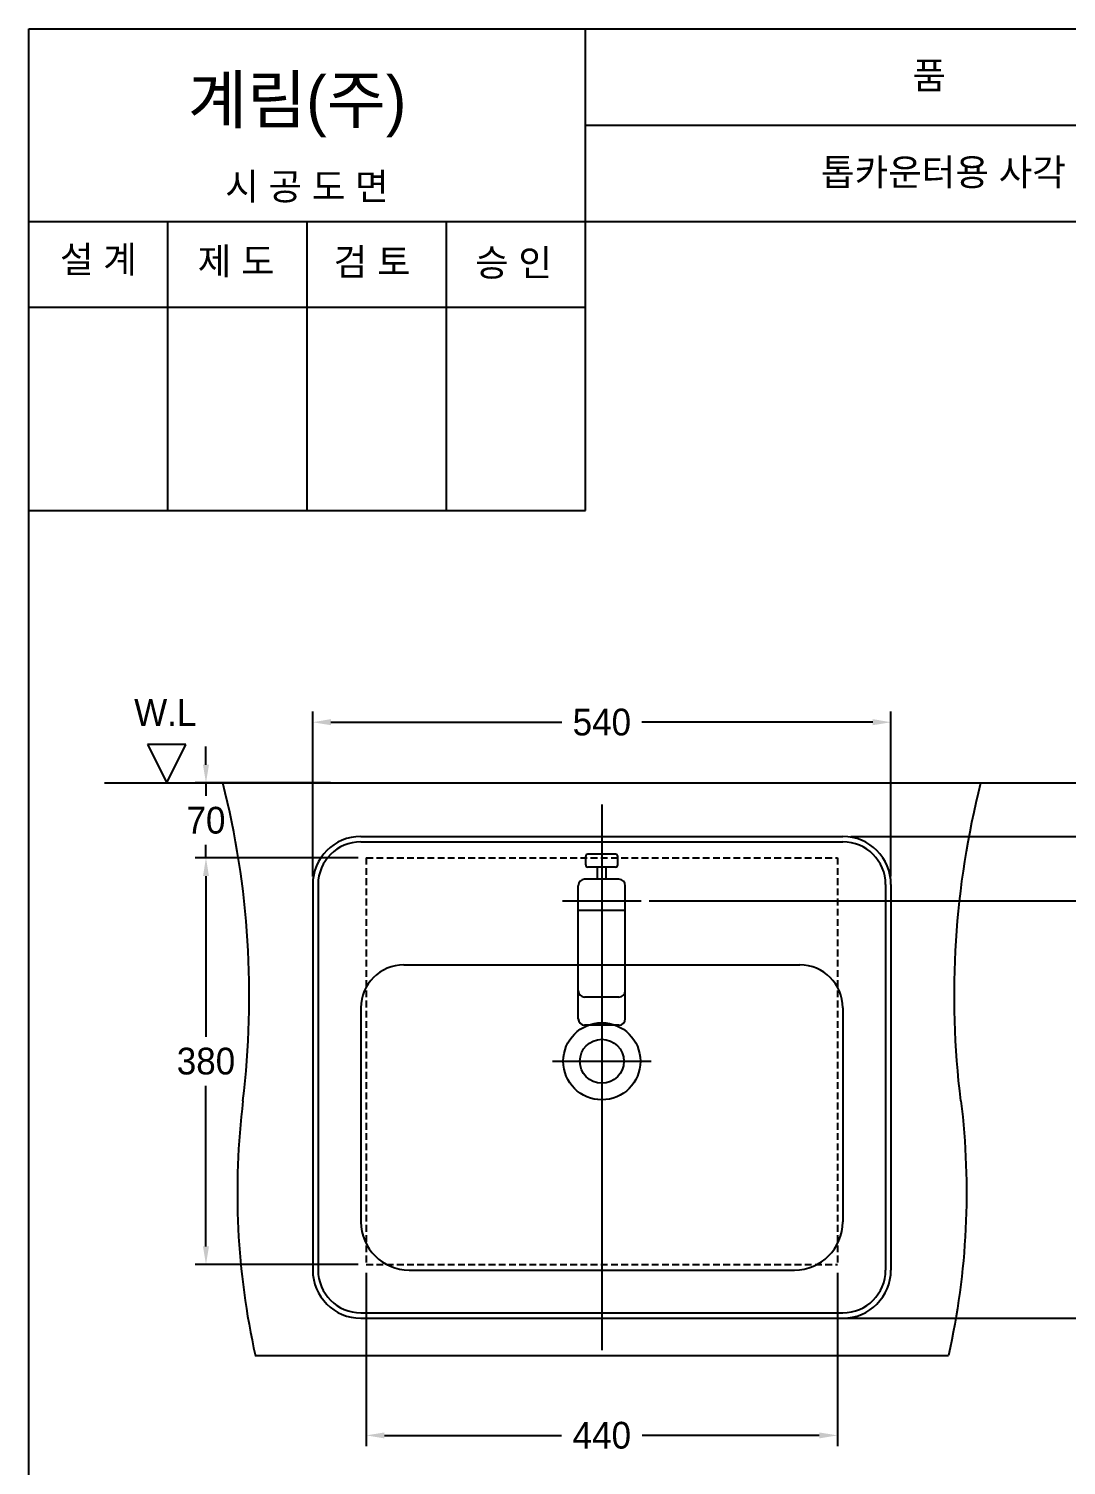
# Model space of a CAD drawing. Header units: millimetres. Extents: x 4660 to 6460, y -7073 to -4476.
# Drawn here: x 4660 to 5629, y -5818 to -4476 of the extents above; entities that cross this region are included whole.
import ezdxf
from ezdxf.enums import TextEntityAlignment as Align
from ezdxf.lldxf.tags import DXFTag

# ---------------------------------------------------------------- set-up
doc = ezdxf.new("R2010")
doc.units = ezdxf.units.MM
doc.linetypes.add('DASHED2', pattern=[9.525, 6.35, -3.175])
for name, color, linetype in [('TEXT', 7, 'Continuous'), ('내부선 및 부속', 4, 'Continuous'), ('도각라인', 7, 'Continuous'), ('외형선', 3, 'Continuous'), ('점선', 6, 'DASHED2'), ('중심선', 1, 'DASHED'), ('치수선', 7, 'Continuous')]:
    doc.layers.add(name, color=color, linetype=linetype)
doc.styles.add('____', font='')
doc.styles.add('타이틀', font='H2GTRM.TTF', dxfattribs={"height": 25})
doc.styles.get('____').set_extended_font_data('굴림')
tags = doc.linetypes.add('DASHDOT', pattern=[70, 31, -13, 13, -13]).pattern_tags.tags
tags[10:11] = [DXFTag(74, 4), DXFTag(75, 0), DXFTag(340, '0'), DXFTag(46, 0.0), DXFTag(50, 0.0), DXFTag(44, 0.0), DXFTag(45, 0.0)]
tags[8:9] = [DXFTag(74, 4), DXFTag(75, 0), DXFTag(340, '0'), DXFTag(46, 0.0), DXFTag(50, 0.0), DXFTag(44, 0.0), DXFTag(45, 0.0)]
tags[6:7] = [DXFTag(74, 4), DXFTag(75, 0), DXFTag(340, '0'), DXFTag(46, 0.0), DXFTag(50, 0.0), DXFTag(44, 0.0), DXFTag(45, 0.0)]
tags[4:5] = [DXFTag(74, 4), DXFTag(75, 0), DXFTag(340, '0'), DXFTag(46, 0.0), DXFTag(50, 0.0), DXFTag(44, 0.0), DXFTag(45, 0.0)]
tags = doc.linetypes.add('DASHED', pattern=[25.72, 12.86, -12.86]).pattern_tags.tags
tags[6:7] = [DXFTag(74, 4), DXFTag(75, 0), DXFTag(340, '0'), DXFTag(46, 0.0), DXFTag(50, 0.0), DXFTag(44, 0.0), DXFTag(45, 0.0)]
tags[4:5] = [DXFTag(74, 4), DXFTag(75, 0), DXFTag(340, '0'), DXFTag(46, 0.0), DXFTag(50, 0.0), DXFTag(44, 0.0), DXFTag(45, 0.0)]
doc.dimstyles.new('MSADIM', dxfattribs={"dimtxt": 33, "dimasz": 17, "dimexe": 10, "dimexo": 7.5, "dimgap": 10, "dimtad": 0, "dimtih": 1, "dimtoh": 1, "dimdec": 0, "dimzin": 1, "dimdsep": 46, "dimtxsty": '____', "dimcen": 11.25, "dimadec": 0, "dimazin": 0, "dimtfac": 1, "dimtdec": 0, "dimtix": 1, "dimtmove": 0, "dimatfit": 3, "dimfxl": 1, "dimtolj": 1, "dimtzin": 1, "dimarcsym": 0})

# ---------------------------------------------------------------- blocks, each defined once
blk = doc.blocks.new('수전')
at = {"layer": '내부선 및 부속', "linetype": 'Continuous'}
for p, q in [((4943.1, -4881.3), (4917.1, -4881.3)), ((4943.1, -4893.3), (4917.1, -4893.3)), ((4926.1, -4904.7), (4926.1, -4893.3)), ((4934.1, -4904.7), (4934.1, -4893.3)), ((4908.1, -5008.7), (4908.1, -4910.7)), ((4946.1, -4904.7), (4914.1, -4904.7)), ((4952.1, -5008.7), (4952.1, -4910.7)), ((4952.1, -4933.9), (4908.1, -4933.9)), ((4908.1, -5035), (4908.1, -5008.7)), ((4946.1, -5014.7), (4914.1, -5014.7)), ((4952.1, -5035), (4952.1, -5008.7)), ((4946.1, -5041), (4914.1, -5041))]:
    blk.add_line(p, q, dxfattribs=at)
for centre, radius, start, end in [((4917.1, -4883.3), 2, 90, 180), ((4943.1, -4883.3), 2, 0, 90), ((4917.1, -4891.3), 2, 180, 270), ((4943.1, -4891.3), 2, 270, 0), ((4914.1, -4910.7), 6, 90, 180), ((4946.1, -4910.7), 6, 0, 90), ((4914.1, -5008.7), 6, 180, 270), ((4946.1, -5008.7), 6, 270, 0), ((4914.1, -5035), 6, 180, 270), ((4946.1, -5035), 6, 270, 0)]:
    blk.add_arc(centre, radius, start, end, dxfattribs=at)
for points in [[(4915.1, -4891.3), (4915.1, -4887.3), (4915.1, -4883.3)], [(4945.1, -4891.3), (4945.1, -4887.3), (4945.1, -4883.3)]]:
    blk.add_open_spline(points, degree=2, dxfattribs=at)
at = {"layer": '중심선', "linetype": 'DASHDOT'}
for p, q in [((4893.5, -4924.7), (4967, -4924.7)), ((4902.7, -4924.7), (4957.7, -4924.7))]:
    blk.add_line(p, q, dxfattribs=at)
blk = doc.blocks.new('*D12')
at = {"layer": '치수선', "color": 0, "linetype": 'Continuous', "lineweight": -2, "transparency": 16777216}
for p, q in [((4925.3, -5268.3), (4925.3, -5114.1)), ((4942.3, -5124.1), (5158, -5124.1)), ((5448.3, -5124.1), (5232.7, -5124.1)), ((5465.3, -5268.3), (5465.3, -5114.1))]:
    blk.add_line(p, q, dxfattribs=at)
at = {"layer": '치수선', "color": 0, "linetype": 'Continuous', "transparency": 16777216}
for points in [[(4942.3, -5121.2), (4942.3, -5126.9), (4925.3, -5124.1)], [(5448.3, -5121.2), (5448.3, -5126.9), (5465.3, -5124.1)]]:
    blk.add_solid(points, dxfattribs=at)
at = {"layer": '치수선', "color": 0, "linetype": 'Continuous', "transparency": 16777216, "insert": (5195.3, -5124.1), "char_height": 25, "attachment_point": 5, "style": '____'}
blk.add_mtext('\\A1;540', dxfattribs=at)
blk = doc.blocks.new('*D13')
at = {"layer": '치수선', "color": 0, "linetype": 'Continuous', "lineweight": -2, "transparency": 16777216}
for p, q in [((5671.5, -5163.8), (5671.5, -5146.8)), ((5556.8, -5180.8), (5681.5, -5180.8)), ((5671.5, -5180.8), (5671.5, -5183)), ((5427.8, -5230.8), (5681.5, -5230.8)), ((5671.5, -5230.8), (5671.5, -5228.7)), ((5671.5, -5247.8), (5671.5, -5264.8))]:
    blk.add_line(p, q, dxfattribs=at)
at = {"layer": '치수선', "color": 0, "linetype": 'Continuous', "transparency": 16777216}
for points in [[(5668.7, -5163.8), (5674.3, -5163.8), (5671.5, -5180.8)], [(5668.7, -5247.8), (5674.3, -5247.8), (5671.5, -5230.8)]]:
    blk.add_solid(points, dxfattribs=at)
at = {"layer": '치수선', "color": 0, "linetype": 'Continuous', "transparency": 16777216, "insert": (5671.5, -5205.8), "char_height": 25, "attachment_point": 5, "style": '____'}
blk.add_mtext('\\A1;50', dxfattribs=at)
blk = doc.blocks.new('*D14')
at = {"layer": '치수선', "color": 0, "linetype": 'Continuous', "lineweight": -2, "transparency": 16777216}
for p, q in [((5672.9, -5213.8), (5672.9, -5196.8)), ((5672.9, -5230.8), (5672.9, -5238)), ((5679, -5230.8), (5682.9, -5230.8)), ((5672.9, -5290.8), (5672.9, -5283.7)), ((5239.6, -5290.8), (5682.9, -5290.8)), ((5672.9, -5307.8), (5672.9, -5324.8))]:
    blk.add_line(p, q, dxfattribs=at)
at = {"layer": '치수선', "color": 0, "linetype": 'Continuous', "transparency": 16777216}
for points in [[(5670.1, -5213.8), (5675.7, -5213.8), (5672.9, -5230.8)], [(5670.1, -5307.8), (5675.7, -5307.8), (5672.9, -5290.8)]]:
    blk.add_solid(points, dxfattribs=at)
at = {"layer": '치수선', "color": 0, "linetype": 'Continuous', "transparency": 16777216, "insert": (5672.9, -5260.8), "char_height": 25, "attachment_point": 5, "style": '____'}
blk.add_mtext('\\A1;60', dxfattribs=at)
blk = doc.blocks.new('*D15')
at = {"layer": '치수선', "color": 0, "linetype": 'Continuous', "lineweight": -2, "transparency": 16777216}
for p, q in [((5680.4, -5290.8), (5684.3, -5290.8)), ((5674.3, -5307.8), (5674.3, -5463)), ((5674.3, -5663.8), (5674.3, -5508.7)), ((5202.8, -5680.8), (5684.3, -5680.8))]:
    blk.add_line(p, q, dxfattribs=at)
at = {"layer": '치수선', "color": 0, "linetype": 'Continuous', "transparency": 16777216}
for points in [[(5671.5, -5307.8), (5677.2, -5307.8), (5674.3, -5290.8)], [(5671.5, -5663.8), (5677.2, -5663.8), (5674.3, -5680.8)]]:
    blk.add_solid(points, dxfattribs=at)
at = {"layer": '치수선', "color": 0, "linetype": 'Continuous', "transparency": 16777216, "insert": (5674.3, -5485.8), "char_height": 25, "attachment_point": 5, "style": '____'}
blk.add_mtext('\\A1;390', dxfattribs=at)
blk = doc.blocks.new('*D16')
at = {"layer": '치수선', "color": 0, "linetype": 'Continuous', "lineweight": -2, "transparency": 16777216}
for p, q in [((5461.6, -5180.8), (5768.5, -5180.8)), ((5758.5, -5197.8), (5758.5, -5408)), ((5758.5, -5663.8), (5758.5, -5453.7)), ((5427.8, -5680.8), (5768.5, -5680.8))]:
    blk.add_line(p, q, dxfattribs=at)
at = {"layer": '치수선', "color": 0, "linetype": 'Continuous', "transparency": 16777216}
for points in [[(5755.7, -5197.8), (5761.4, -5197.8), (5758.5, -5180.8)], [(5755.7, -5663.8), (5761.4, -5663.8), (5758.5, -5680.8)]]:
    blk.add_solid(points, dxfattribs=at)
at = {"layer": '치수선', "color": 0, "linetype": 'Continuous', "transparency": 16777216, "insert": (5758.5, -5430.8), "char_height": 25, "attachment_point": 5, "style": '____'}
blk.add_mtext('\\A1;500', dxfattribs=at)
blk = doc.blocks.new('*D17')
at = {"layer": '치수선', "color": 0, "linetype": 'Continuous', "lineweight": -2, "transparency": 16777216}
for p, q in [((4967.8, -5250.8), (4815.6, -5250.8)), ((4825.6, -5267.8), (4825.6, -5418)), ((4825.6, -5613.8), (4825.6, -5463.7)), ((4967.8, -5630.8), (4815.6, -5630.8))]:
    blk.add_line(p, q, dxfattribs=at)
at = {"layer": '치수선', "color": 0, "linetype": 'Continuous', "transparency": 16777216}
for points in [[(4822.8, -5267.8), (4828.4, -5267.8), (4825.6, -5250.8)], [(4822.8, -5613.8), (4828.4, -5613.8), (4825.6, -5630.8)]]:
    blk.add_solid(points, dxfattribs=at)
at = {"layer": '치수선', "color": 0, "linetype": 'Continuous', "transparency": 16777216, "insert": (4825.6, -5440.8), "char_height": 25, "attachment_point": 5, "style": '____'}
blk.add_mtext('\\A1;380', dxfattribs=at)
blk = doc.blocks.new('*D18')
at = {"layer": '치수선', "color": 0, "linetype": 'Continuous', "lineweight": -2, "transparency": 16777216}
for p, q in [((4975.3, -5638.3), (4975.3, -5800.3)), ((5415.3, -5638.3), (5415.3, -5800.3)), ((4992.3, -5790.3), (5157.7, -5790.3)), ((5398.3, -5790.3), (5233, -5790.3))]:
    blk.add_line(p, q, dxfattribs=at)
at = {"layer": '치수선', "color": 0, "linetype": 'Continuous', "transparency": 16777216}
for points in [[(4992.3, -5787.5), (4992.3, -5793.1), (4975.3, -5790.3)], [(5398.3, -5787.5), (5398.3, -5793.1), (5415.3, -5790.3)]]:
    blk.add_solid(points, dxfattribs=at)
at = {"layer": '치수선', "color": 0, "linetype": 'Continuous', "transparency": 16777216, "insert": (5195.3, -5790.3), "char_height": 25, "attachment_point": 5, "style": '____'}
blk.add_mtext('\\A1;440', dxfattribs=at)
blk = doc.blocks.new('*D20')
at = {"layer": '치수선', "color": 0, "linetype": 'Continuous', "lineweight": -2, "transparency": 16777216}
for p, q in [((4825.6, -5163.8), (4825.6, -5146.8)), ((4941.9, -5180.8), (4815.6, -5180.8)), ((4825.6, -5180.8), (4825.6, -5193)), ((4825.6, -5250.8), (4825.6, -5238.7)), ((4967.8, -5250.8), (4815.6, -5250.8)), ((4825.6, -5267.8), (4825.6, -5284.8))]:
    blk.add_line(p, q, dxfattribs=at)
at = {"layer": '치수선', "color": 0, "linetype": 'Continuous', "transparency": 16777216}
for points in [[(4822.8, -5163.8), (4828.4, -5163.8), (4825.6, -5180.8)], [(4822.8, -5267.8), (4828.4, -5267.8), (4825.6, -5250.8)]]:
    blk.add_solid(points, dxfattribs=at)
at = {"layer": '치수선', "color": 0, "linetype": 'Continuous', "transparency": 16777216, "insert": (4825.6, -5215.8), "char_height": 25, "attachment_point": 5, "style": '____'}
blk.add_mtext('\\A1;70', dxfattribs=at)

msp = doc.modelspace()

# ---------------------------------------------------------------- linework, layer by layer
at = {"layer": '내부선 및 부속', "linetype": 'Continuous'}
for p, q in [((4730.9, -5180.8), (5622.9, -5180.8)), ((4871.6, -5715.8), (5519, -5715.8))]:
    msp.add_line(p, q, dxfattribs=at)
at = {"layer": '내부선 및 부속'}
for p, q in [((4970.3, -5235.8), (5420.3, -5235.8)), ((4930.3, -5275.8), (4930.3, -5635.8)), ((5460.3, -5275.8), (5460.3, -5635.8)), ((5010.3, -5350.8), (5380.3, -5350.8)), ((4970.3, -5390.8), (4970.3, -5590.8)), ((5420.3, -5390.8), (5420.3, -5590.8)), ((5015.3, -5635.8), (5375.3, -5635.8)), ((4970.3, -5675.8), (5420.3, -5675.8))]:
    msp.add_line(p, q, dxfattribs=at)
at = {"layer": '내부선 및 부속', "linetype": 'Continuous', "flags": 128}
for points in [[(5530.6, -5477.7, -0.092952), (5549.3, -5180.8)], [(5530.6, -5477.7, -0.085691), (5519, -5715.8)]]:
    msp.add_lwpolyline(points, format="xyb", dxfattribs=at)
at = {"layer": '내부선 및 부속'}
for radius in [36, 20.5]:
    msp.add_circle((5195.3, -5440.8), radius, dxfattribs=at)
at = {"layer": '내부선 및 부속', "linetype": 'Continuous'}
for centre, radius, start, end in [((4059.1, -5379.2), 807, 352.9852, 14.2272), ((4059.1, -5379.2), 807, 352.9852, 14.2272), ((5555.5, -5563.3), 700.6, 172.9852, 192.5763), ((5555.5, -5563.3), 700.6, 172.9852, 192.5763)]:
    msp.add_arc(centre, radius, start, end, dxfattribs=at)
at = {"layer": '내부선 및 부속'}
for centre, radius, start, end in [((4970.3, -5275.8), 40, 90, 180), ((5420.3, -5275.8), 40, 0, 90), ((5010.3, -5390.8), 40, 90, 180), ((5380.3, -5390.8), 40, 0, 90), ((5015.3, -5590.8), 45, 180, 270), ((5375.3, -5590.8), 45, 270, 0), ((4970.3, -5635.8), 40, 180, 270), ((5420.3, -5635.8), 40, 270, 0)]:
    msp.add_arc(centre, radius, start, end, dxfattribs=at)
at = {"layer": '도각라인', "color": 7}
for p, q in [((4660.1, -7006.3), (4660.1, -4476.3)), ((4660.1, -4476.3), (6460.1, -4476.3)), ((5180.1, -4926.3), (5180.1, -4476.3)), ((5180.1, -4566.3), (6460.1, -4566.3)), ((4660.1, -4656.3), (6460.1, -4656.3)), ((4790.1, -4926.3), (4790.1, -4656.3)), ((4920.1, -4926.3), (4920.1, -4656.3)), ((5050.1, -4926.3), (5050.1, -4656.3)), ((4660.1, -4736.3), (5180.1, -4736.3)), ((4660.1, -4926.3), (5180.1, -4926.3))]:
    msp.add_line(p, q, dxfattribs=at)
at = {"layer": '외형선', "linetype": 'Continuous'}
for p, q in [((4806.9, -5144.8), (4770.9, -5144.8)), ((4770.9, -5144.8), (4788.9, -5180.8)), ((4788.9, -5180.8), (4806.9, -5144.8))]:
    msp.add_line(p, q, dxfattribs=at)
at = {"layer": '외형선'}
for p, q in [((4970.3, -5230.8), (5420.3, -5230.8)), ((4925.3, -5275.8), (4925.3, -5635.8)), ((5465.3, -5275.8), (5465.3, -5635.8)), ((4970.3, -5680.8), (5420.3, -5680.8))]:
    msp.add_line(p, q, dxfattribs=at)
for centre, start, end in [((4970.3, -5275.8), 90, 180), ((5420.3, -5275.8), 0, 90), ((4970.3, -5635.8), 180, 270), ((5420.3, -5635.8), 270, 0)]:
    msp.add_arc(centre, 45, start, end, dxfattribs=at)
at = {"layer": '점선'}
for p, q in [((4975.3, -5250.8), (4975.3, -5630.8)), ((4975.3, -5250.8), (5415.3, -5250.8)), ((5415.3, -5250.8), (5415.3, -5630.8)), ((4975.3, -5630.8), (5415.3, -5630.8))]:
    msp.add_line(p, q, dxfattribs=at)
at = {"layer": '중심선', "linetype": 'DASHDOT'}
for p, q in [((5195.3, -5200.8), (5195.3, -5710.8)), ((5167.8, -5290.8), (5222.8, -5290.8)), ((5149.3, -5440.8), (5241.3, -5440.8))]:
    msp.add_line(p, q, dxfattribs=at)

# ---------------------------------------------------------------- block references
msp.add_blockref('수전', (265.1, -366.1))

# ---------------------------------------------------------------- texts
at = {"layer": 'TEXT', "style": '타이틀'}
for s, p in [('품             명', (5575.8, -4519.9)), ('톱카운터용 사각 세면기', (5565.9, -4610.3)), ('시 공 도 면', (4919.9, -4623.6)), ('설 계', (4725.1, -4691.7)), ('제 도', (4853.8, -4693.4)), ('검 토', (4980.8, -4694)), ('승 인', (5112.8, -4694.8))]:
    msp.add_text(s, height=25, dxfattribs=at).set_placement(p, align=Align.MIDDLE_CENTER)
msp.add_text('계림(주)', height=44, dxfattribs=at).set_placement((4808.8, -4564.5))
msp.add_text('W.L', height=25, dxfattribs=at).set_placement((4787.6, -5115), align=Align.MIDDLE)

# ---------------------------------------------------------------- dimensions: what is measured, and where the dimension line sits
at = {"layer": '치수선', "linetype": 'Continuous'}
for base, p1, p2, picture, middle in [((5465.3, -5124.1), (4925.3, -5275.8), (5465.3, -5275.8), '*D12', (5195.3, -5124.1)), ((5415.3, -5790.3), (4975.3, -5630.8), (5415.3, -5630.8), '*D18', (5195.3, -5790.3))]:
    dim = msp.add_linear_dim(base=base, p1=p1, p2=p2, dimstyle='MSADIM', override={"dimtxt": 25}, dxfattribs=at)
    dim.commit()
    dim.dimension.update_dxf_attribs({"geometry": picture, "text_midpoint": middle})
for base, p1, p2, picture, middle in [((4825.6, -5180.8), (4975.3, -5250.8), (4949.4, -5180.8), '*D20', (4825.6, -5215.8)), ((5671.5, -5230.8), (5549.3, -5180.8), (5420.3, -5230.8), '*D13', (5671.5, -5205.8)), ((5758.5, -5180.8), (5420.3, -5680.8), (5454.1, -5180.8), '*D16', (5758.5, -5430.8)), ((5672.9, -5290.8), (5671.5, -5230.8), (5232.1, -5290.8), '*D14', (5672.9, -5260.8)), ((4825.6, -5630.8), (4975.3, -5250.8), (4975.3, -5630.8), '*D17', (4825.6, -5440.8)), ((5674.3, -5680.8), (5672.9, -5290.8), (5195.3, -5680.8), '*D15', (5674.3, -5485.8))]:
    dim = msp.add_linear_dim(base=base, p1=p1, p2=p2, angle=90, dimstyle='MSADIM', override={"dimtxt": 25}, dxfattribs=at)
    dim.commit()
    dim.dimension.update_dxf_attribs({"geometry": picture, "text_midpoint": middle})

doc.saveas('drawing.dxf')
